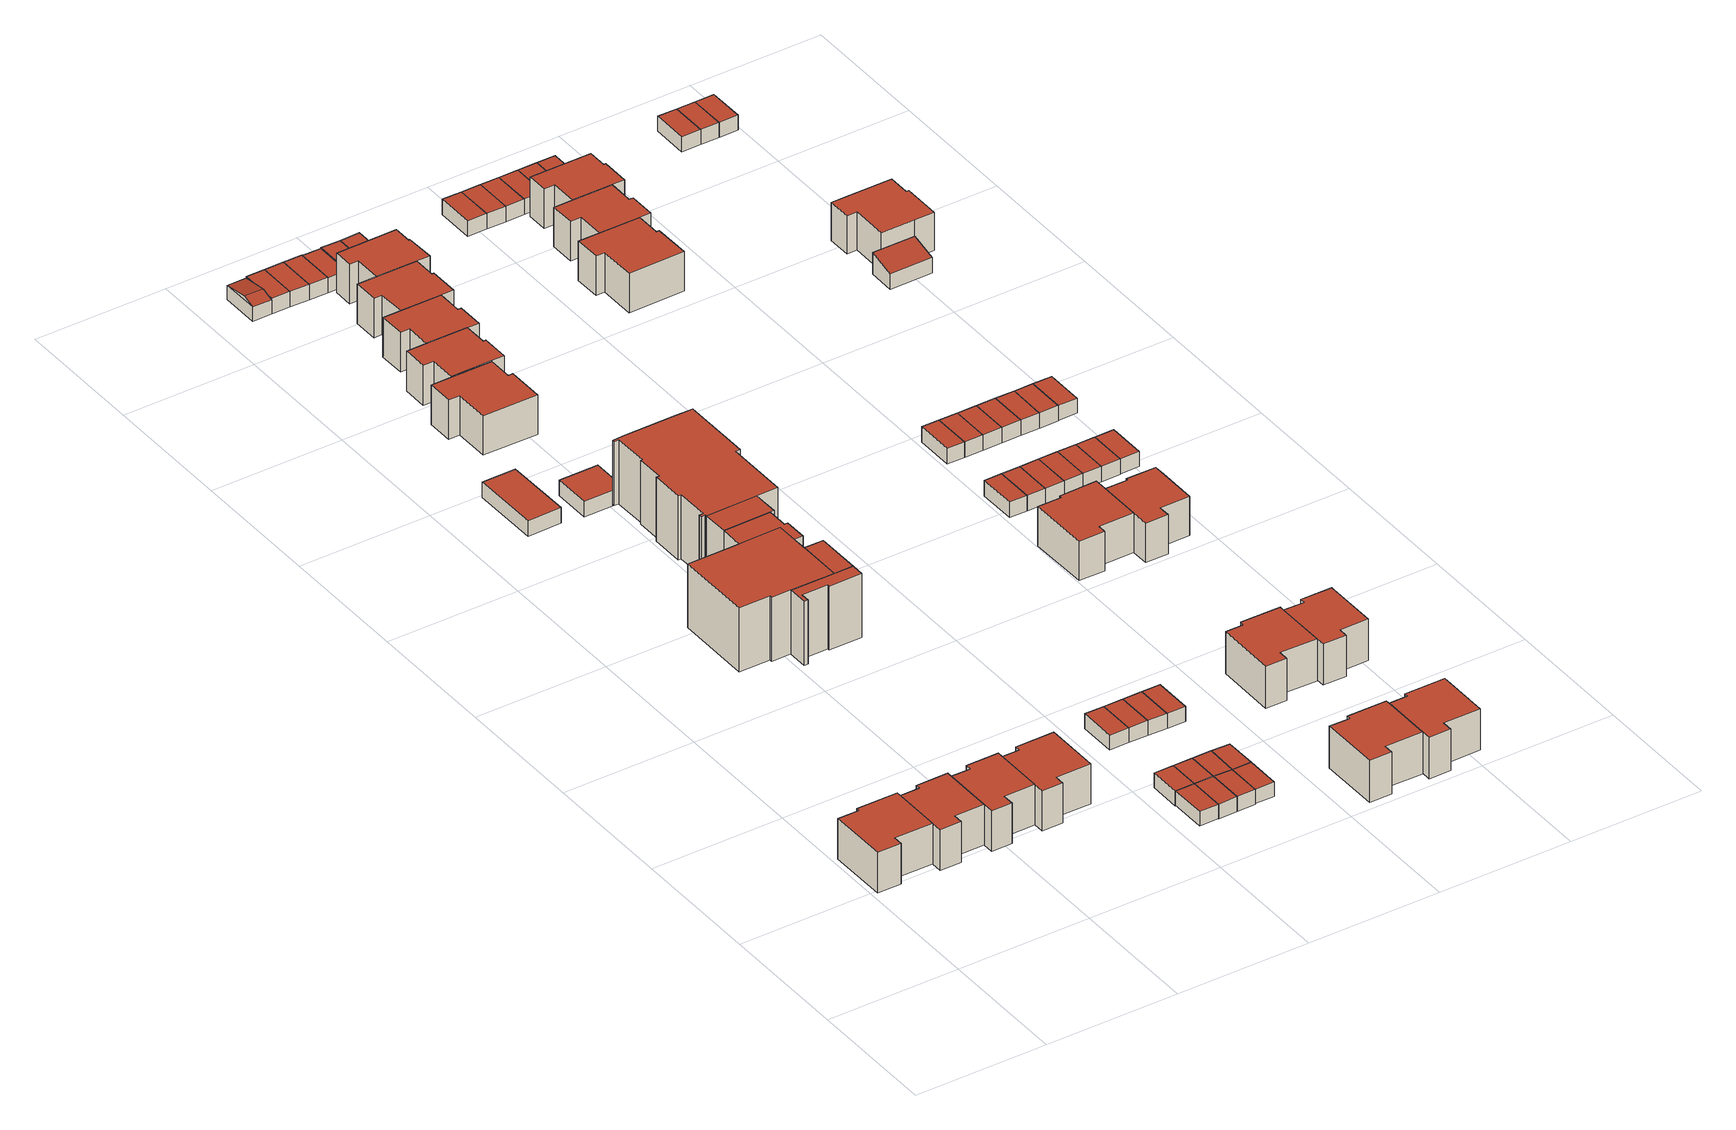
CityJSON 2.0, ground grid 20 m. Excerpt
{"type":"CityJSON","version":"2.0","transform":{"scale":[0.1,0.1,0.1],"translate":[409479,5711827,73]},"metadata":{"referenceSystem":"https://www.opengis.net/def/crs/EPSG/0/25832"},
"CityObjects":{
"building1":{"type":"Building","attributes":{"Gemeindeschluessel":"05978036","Geometrietyp2DReferenz":"3000","function":"31001_1000","roofType":"1000","measuredHeight":6.33},"geometry":[{"type":"MultiSurface","lod":"2","boundaries":[[[0,1,2,3]],[[1,4,5,2]],[[4,6,7,5]],[[6,8,9,7]],[[8,10,11,9]],[[10,12,13,11]],[[12,14,15,13]],[[14,16,17,15]],[[16,0,3,17]],[[16,14,12,10,8,6,4,1,0]],[[3,2,5,7,9,11,13,15,17]]],"semantics":{"surfaces":[{"type":"WallSurface"},{"type":"RoofSurface"},{"type":"GroundSurface"}],"values":[0,0,0,0,0,0,0,0,0,1,2]}}]},
"building2":{"type":"Building","attributes":{"Gemeindeschluessel":"05978036","Geometrietyp2DReferenz":"3000","function":"31001_1000","roofType":"1000","measuredHeight":6.34},"geometry":[{"type":"MultiSurface","lod":"2","boundaries":[[[18,0,3,19]],[[0,16,17,3]],[[16,20,21,17]],[[20,22,23,21]],[[22,24,25,23]],[[24,26,27,25]],[[26,28,29,27]],[[28,30,31,29]],[[30,32,33,31]],[[32,18,19,33]],[[32,30,28,26,24,22,20,16,0,18]],[[19,3,17,21,23,25,27,29,31,33]]],"semantics":{"surfaces":[{"type":"WallSurface"},{"type":"RoofSurface"},{"type":"GroundSurface"}],"values":[0,0,0,0,0,0,0,0,0,0,1,2]}}]},
"building3":{"type":"Building","attributes":{"Gemeindeschluessel":"05978036","Geometrietyp2DReferenz":"3000","function":"31001_1000","roofType":"1000","measuredHeight":6.3},"geometry":[{"type":"MultiSurface","lod":"2","boundaries":[[[34,28,29,35]],[[28,26,27,29]],[[26,36,37,27]],[[36,38,39,37]],[[38,40,41,39]],[[40,42,43,41]],[[42,44,45,43]],[[44,46,47,45]],[[46,48,49,47]],[[48,34,35,49]],[[48,46,44,42,40,38,36,26,28,34]],[[35,29,27,37,39,41,43,45,47,49]]],"semantics":{"surfaces":[{"type":"WallSurface"},{"type":"RoofSurface"},{"type":"GroundSurface"}],"values":[0,0,0,0,0,0,0,0,0,0,1,2]}}]},
"building4":{"type":"Building","attributes":{"Gemeindeschluessel":"05978036","Geometrietyp2DReferenz":"3000","function":"31001_1000","roofType":"1000","measuredHeight":6.21},"geometry":[{"type":"MultiSurface","lod":"2","boundaries":[[[42,50,51,52]],[[50,53,54,51]],[[53,55,56,54]],[[55,57,58,56]],[[57,59,60,58]],[[59,61,62,60]],[[61,63,64,62]],[[63,44,65,64]],[[44,42,52,65]],[[44,63,61,59,57,55,53,50,42]],[[52,51,54,56,58,60,62,64,65]]],"semantics":{"surfaces":[{"type":"WallSurface"},{"type":"RoofSurface"},{"type":"GroundSurface"}],"values":[0,0,0,0,0,0,0,0,0,1,2]}}]},
"building5":{"type":"Building","attributes":{"Gemeindeschluessel":"05978036","Geometrietyp2DReferenz":"3000","function":"31001_2460","roofType":"1000","measuredHeight":2.34},"geometry":[{"type":"MultiSurface","lod":"2","boundaries":[[[66,67,68,69]],[[67,70,71,68]],[[70,72,73,71]],[[72,66,69,73]],[[72,70,67,66]],[[69,68,71,73]]],"semantics":{"surfaces":[{"type":"WallSurface"},{"type":"RoofSurface"},{"type":"GroundSurface"}],"values":[0,0,0,0,1,2]}}]},
"building6":{"type":"Building","attributes":{"Gemeindeschluessel":"05978036","Geometrietyp2DReferenz":"3000","function":"31001_2460","roofType":"1000","measuredHeight":2.27},"geometry":[{"type":"MultiSurface","lod":"2","boundaries":[[[74,75,76,77]],[[75,78,79,76]],[[78,80,81,79]],[[80,74,77,81]],[[80,78,75,74]],[[77,76,79,81]]],"semantics":{"surfaces":[{"type":"WallSurface"},{"type":"RoofSurface"},{"type":"GroundSurface"}],"values":[0,0,0,0,1,2]}}]},
"building7":{"type":"Building","attributes":{"Gemeindeschluessel":"05978036","Geometrietyp2DReferenz":"3000","function":"31001_1000"},"children":["building7-1","building7-2","building7-3","building7-4","building7-5","building7-6"]},
"building7-1":{"type":"BuildingPart","attributes":{"roofType":"1000","measuredHeight":9.95},"parents":["building7"],"geometry":[{"type":"MultiSurface","lod":"2","boundaries":[[[82,83,84,85]],[[86,87,88,89]],[[86,90,91,87]],[[90,86,89,82,85]],[[84,83,88,87,91]],[[89,88,83,82]],[[85,84,91,90]]],"semantics":{"surfaces":[{"type":"WallSurface"},{"type":"RoofSurface"},{"type":"GroundSurface"},{"type":"ClosureSurface"}],"values":[0,0,0,1,2,3,3]}}]},
"building7-2":{"type":"BuildingPart","attributes":{"roofType":"1000","measuredHeight":9.95},"parents":["building7"],"geometry":[{"type":"MultiSurface","lod":"2","boundaries":[[[92,93,94,95]],[[96,97,98,99]],[[97,100,101,98]],[[100,102,103,101]],[[102,104,105,103]],[[104,106,107,105]],[[104,102,100,97,96,108,92,95,109,106]],[[107,110,94,93,111,99,98,101,103,105]],[[109,110,107,106]],[[95,94,110,109]],[[111,93,92,108]],[[99,111,108,96]]],"semantics":{"surfaces":[{"type":"WallSurface"},{"type":"RoofSurface"},{"type":"GroundSurface"},{"type":"ClosureSurface"}],"values":[0,0,0,0,0,0,1,2,3,3,3,3]}}]},
"building7-3":{"type":"BuildingPart","attributes":{"roofType":"1000","measuredHeight":9.96},"parents":["building7"],"geometry":[{"type":"MultiSurface","lod":"2","boundaries":[[[112,113,93,92]],[[112,114,115,113]],[[108,114,112,92]],[[93,113,115,111]],[[115,114,108,111]],[[92,93,111,108]]],"semantics":{"surfaces":[{"type":"WallSurface"},{"type":"RoofSurface"},{"type":"GroundSurface"},{"type":"ClosureSurface"}],"values":[0,0,1,2,3,3]}}]},
"building7-4":{"type":"BuildingPart","attributes":{"roofType":"1000","measuredHeight":9.98},"parents":["building7"],"geometry":[{"type":"MultiSurface","lod":"2","boundaries":[[[116,117,118,119]],[[117,120,121,118]],[[120,122,123,121]],[[122,124,125,123]],[[124,126,127,125]],[[126,96,99,127]],[[116,119,115,114]],[[114,96,126,124,122,120,117,116]],[[119,118,121,123,125,127,99,111,115]],[[108,96,114]],[[111,99,96,108]],[[114,115,111,108]]],"semantics":{"surfaces":[{"type":"WallSurface"},{"type":"RoofSurface"},{"type":"GroundSurface"},{"type":"ClosureSurface"}],"values":[0,0,0,0,0,0,0,1,2,0,3,3]}}]},
"building7-5":{"type":"BuildingPart","attributes":{"roofType":"1000","measuredHeight":9.89},"parents":["building7"],"geometry":[{"type":"MultiSurface","lod":"2","boundaries":[[[128,129,130,131]],[[129,132,133,130]],[[132,134,135,133]],[[134,136,137,135]],[[136,138,139,137]],[[138,89,88,139]],[[82,140,141,83]],[[140,142,143,141]],[[142,144,145,143]],[[144,146,147,145]],[[146,148,149,147]],[[148,150,151,149]],[[150,152,153,151]],[[152,154,155,153]],[[154,156,157,155]],[[156,158,159,157]],[[158,160,161,159]],[[160,162,163,161]],[[162,164,165,163]],[[164,128,131,165]],[[164,162,160,158,156,154,152,150,148,146,144,142,140,82,89,138,136,134,132,129,128]],[[131,130,133,135,137,139,88,83,141,143,145,147,149,151,153,155,157,159,161,163,165]],[[83,88,89,82]]],"semantics":{"surfaces":[{"type":"WallSurface"},{"type":"RoofSurface"},{"type":"GroundSurface"},{"type":"ClosureSurface"}],"values":[0,0,0,0,0,0,0,0,0,0,0,0,0,0,0,0,0,0,0,0,1,2,3]}}]},
"building7-6":{"type":"BuildingPart","attributes":{"roofType":"1000","measuredHeight":9.93},"parents":["building7"],"geometry":[{"type":"MultiSurface","lod":"2","boundaries":[[[90,166,167,91]],[[166,168,169,167]],[[168,170,171,169]],[[170,95,94,171]],[[106,85,84,107]],[[85,106,109,95,170,168,166,90]],[[91,167,169,171,94,110,107,84]],[[110,94,95,109]],[[107,110,109,106]],[[91,84,85,90]]],"semantics":{"surfaces":[{"type":"WallSurface"},{"type":"RoofSurface"},{"type":"GroundSurface"},{"type":"ClosureSurface"}],"values":[0,0,0,0,0,1,2,3,3,3]}}]},
"building8":{"type":"Building","attributes":{"Gemeindeschluessel":"05978036","Geometrietyp2DReferenz":"3000","function":"31001_2460","roofType":"1000","measuredHeight":2.32},"geometry":[{"type":"MultiSurface","lod":"2","boundaries":[[[75,172,173,174]],[[172,175,176,173]],[[175,78,177,176]],[[78,75,174,177]],[[78,175,172,75]],[[174,173,176,177]]],"semantics":{"surfaces":[{"type":"WallSurface"},{"type":"RoofSurface"},{"type":"GroundSurface"}],"values":[0,0,0,0,1,2]}}]},
"building9":{"type":"Building","attributes":{"Gemeindeschluessel":"05978036","Geometrietyp2DReferenz":"3000","function":"31001_2460","roofType":"1000","measuredHeight":2.29},"geometry":[{"type":"MultiSurface","lod":"2","boundaries":[[[80,78,177,178]],[[78,179,180,177]],[[179,181,182,180]],[[181,80,178,182]],[[181,179,78,80]],[[178,177,180,182]]],"semantics":{"surfaces":[{"type":"WallSurface"},{"type":"RoofSurface"},{"type":"GroundSurface"}],"values":[0,0,0,0,1,2]}}]},
"building10":{"type":"Building","attributes":{"Gemeindeschluessel":"05978036","Geometrietyp2DReferenz":"3000","function":"31001_2460","roofType":"1000","measuredHeight":2.31},"geometry":[{"type":"MultiSurface","lod":"2","boundaries":[[[78,175,176,177]],[[175,183,184,176]],[[183,179,180,184]],[[179,78,177,180]],[[179,183,175,78]],[[177,176,184,180]]],"semantics":{"surfaces":[{"type":"WallSurface"},{"type":"RoofSurface"},{"type":"GroundSurface"}],"values":[0,0,0,0,1,2]}}]},
"building11":{"type":"Building","attributes":{"Gemeindeschluessel":"05978036","Geometrietyp2DReferenz":"3000","function":"31001_2460","roofType":"1000","measuredHeight":2.41},"geometry":[{"type":"MultiSurface","lod":"2","boundaries":[[[185,186,187,188]],[[186,189,190,187]],[[189,191,192,190]],[[191,193,194,192]],[[193,185,188,194]],[[193,191,189,186,185]],[[188,187,190,192,194]]],"semantics":{"surfaces":[{"type":"WallSurface"},{"type":"RoofSurface"},{"type":"GroundSurface"}],"values":[0,0,0,0,0,1,2]}}]},
"building12":{"type":"Building","attributes":{"Gemeindeschluessel":"05978036","Geometrietyp2DReferenz":"3000","function":"31001_2460","roofType":"1000","measuredHeight":2.29},"geometry":[{"type":"MultiSurface","lod":"2","boundaries":[[[181,179,180,182]],[[179,195,196,180]],[[195,197,198,196]],[[197,181,182,198]],[[197,195,179,181]],[[182,180,196,198]]],"semantics":{"surfaces":[{"type":"WallSurface"},{"type":"RoofSurface"},{"type":"GroundSurface"}],"values":[0,0,0,0,1,2]}}]},
"building13":{"type":"Building","attributes":{"Gemeindeschluessel":"05978036","Geometrietyp2DReferenz":"3000","function":"31001_2460","roofType":"1000","measuredHeight":2.29},"geometry":[{"type":"MultiSurface","lod":"2","boundaries":[[[199,200,201,202]],[[200,203,204,201]],[[203,205,206,204]],[[205,199,202,206]],[[205,203,200,199]],[[202,201,204,206]]],"semantics":{"surfaces":[{"type":"WallSurface"},{"type":"RoofSurface"},{"type":"GroundSurface"}],"values":[0,0,0,0,1,2]}}]},
"building14":{"type":"Building","attributes":{"Gemeindeschluessel":"05978036","Geometrietyp2DReferenz":"3000","function":"31001_2460","roofType":"1000","measuredHeight":2.29},"geometry":[{"type":"MultiSurface","lod":"2","boundaries":[[[179,183,184,180]],[[183,207,208,184]],[[207,195,196,208]],[[195,179,180,196]],[[195,207,183,179]],[[180,184,208,196]]],"semantics":{"surfaces":[{"type":"WallSurface"},{"type":"RoofSurface"},{"type":"GroundSurface"}],"values":[0,0,0,0,1,2]}}]},
"building15":{"type":"Building","attributes":{"Gemeindeschluessel":"05978036","Geometrietyp2DReferenz":"3000","function":"31001_1000","roofType":"1000","measuredHeight":6.12},"geometry":[{"type":"MultiSurface","lod":"2","boundaries":[[[209,210,211,212]],[[210,213,214,211]],[[213,215,216,214]],[[215,217,218,216]],[[217,219,220,218]],[[219,221,222,220]],[[221,223,224,222]],[[223,225,226,224]],[[225,209,212,226]],[[225,223,221,219,217,215,213,210,209]],[[212,211,214,216,218,220,222,224,226]]],"semantics":{"surfaces":[{"type":"WallSurface"},{"type":"RoofSurface"},{"type":"GroundSurface"}],"values":[0,0,0,0,0,0,0,0,0,1,2]}}]},
"building16":{"type":"Building","attributes":{"Gemeindeschluessel":"05978036","Geometrietyp2DReferenz":"3000","function":"31001_2460","roofType":"1000","measuredHeight":2.25},"geometry":[{"type":"MultiSurface","lod":"2","boundaries":[[[197,195,227,228]],[[195,229,230,227]],[[229,231,232,230]],[[231,197,228,232]],[[231,229,195,197]],[[228,227,230,232]]],"semantics":{"surfaces":[{"type":"WallSurface"},{"type":"RoofSurface"},{"type":"GroundSurface"}],"values":[0,0,0,0,1,2]}}]},
"building17":{"type":"Building","attributes":{"Gemeindeschluessel":"05978036","Geometrietyp2DReferenz":"3000","function":"31001_2460","roofType":"1000","measuredHeight":2.29},"geometry":[{"type":"MultiSurface","lod":"2","boundaries":[[[205,203,204,206]],[[203,233,234,204]],[[233,235,236,234]],[[235,205,206,236]],[[235,233,203,205]],[[206,204,234,236]]],"semantics":{"surfaces":[{"type":"WallSurface"},{"type":"RoofSurface"},{"type":"GroundSurface"}],"values":[0,0,0,0,1,2]}}]},
"building18":{"type":"Building","attributes":{"Gemeindeschluessel":"05978036","Geometrietyp2DReferenz":"3000","function":"31001_2460","roofType":"3100","measuredHeight":2.87},"geometry":[{"type":"MultiSurface","lod":"2","boundaries":[[[237,238,239,240]],[[238,241,242,239]],[[241,243,244,242]],[[243,237,240,244]],[[241,238,245]],[[237,243,246]],[[238,237,246,245]],[[243,241,245,246]],[[240,239,242,244]]],"semantics":{"surfaces":[{"type":"WallSurface"},{"type":"RoofSurface"},{"type":"GroundSurface"}],"values":[0,0,0,0,0,0,1,1,2]}}]},
"building19":{"type":"Building","attributes":{"Gemeindeschluessel":"05978036","Geometrietyp2DReferenz":"3000","function":"31001_2460","roofType":"1000","measuredHeight":2.3},"geometry":[{"type":"MultiSurface","lod":"2","boundaries":[[[195,207,208,196]],[[207,247,248,208]],[[247,229,249,248]],[[229,195,196,249]],[[229,247,207,195]],[[196,208,248,249]]],"semantics":{"surfaces":[{"type":"WallSurface"},{"type":"RoofSurface"},{"type":"GroundSurface"}],"values":[0,0,0,0,1,2]}}]},
"building20":{"type":"Building","attributes":{"Gemeindeschluessel":"05978036","Geometrietyp2DReferenz":"3000","function":"31001_1000","roofType":"1000","measuredHeight":6.18},"geometry":[{"type":"MultiSurface","lod":"2","boundaries":[[[250,251,252,211]],[[251,253,254,252]],[[253,255,256,254]],[[255,257,258,256]],[[257,259,260,258]],[[259,261,262,260]],[[261,263,264,262]],[[263,265,266,264]],[[265,267,214,266]],[[267,250,211,214]],[[267,265,263,261,259,257,255,253,251,250]],[[211,252,254,256,258,260,262,264,266,214]]],"semantics":{"surfaces":[{"type":"WallSurface"},{"type":"RoofSurface"},{"type":"GroundSurface"}],"values":[0,0,0,0,0,0,0,0,0,0,1,2]}}]},
"building21":{"type":"Building","attributes":{"Gemeindeschluessel":"05978036","Geometrietyp2DReferenz":"3000","function":"31001_2460","roofType":"1000","measuredHeight":2.3},"geometry":[{"type":"MultiSurface","lod":"2","boundaries":[[[235,233,234,236]],[[233,268,269,234]],[[268,270,271,269]],[[270,235,236,271]],[[270,268,233,235]],[[236,234,269,271]]],"semantics":{"surfaces":[{"type":"WallSurface"},{"type":"RoofSurface"},{"type":"GroundSurface"}],"values":[0,0,0,0,1,2]}}]},
"building22":{"type":"Building","attributes":{"Gemeindeschluessel":"05978036","Geometrietyp2DReferenz":"3000","function":"31001_2460","roofType":"1000","measuredHeight":2.42},"geometry":[{"type":"MultiSurface","lod":"2","boundaries":[[[272,273,244,240]],[[273,274,275,244]],[[274,276,277,275]],[[276,278,279,277]],[[278,280,281,279]],[[280,272,240,281]],[[280,278,276,274,273,272]],[[240,244,275,277,279,281]]],"semantics":{"surfaces":[{"type":"WallSurface"},{"type":"RoofSurface"},{"type":"GroundSurface"}],"values":[0,0,0,0,0,0,1,2]}}]},
"building23":{"type":"Building","attributes":{"Gemeindeschluessel":"05978036","Geometrietyp2DReferenz":"3000","function":"31001_2460","roofType":"1000","measuredHeight":2.29},"geometry":[{"type":"MultiSurface","lod":"2","boundaries":[[[270,268,269,271]],[[268,282,283,269]],[[282,284,285,283]],[[284,270,271,285]],[[284,282,268,270]],[[271,269,283,285]]],"semantics":{"surfaces":[{"type":"WallSurface"},{"type":"RoofSurface"},{"type":"GroundSurface"}],"values":[0,0,0,0,1,2]}}]},
"building24":{"type":"Building","attributes":{"Gemeindeschluessel":"05978036","Geometrietyp2DReferenz":"3000","function":"31001_2460","roofType":"1000","measuredHeight":2.35},"geometry":[{"type":"MultiSurface","lod":"2","boundaries":[[[274,286,287,275]],[[286,288,289,287]],[[288,290,291,289]],[[290,280,281,291]],[[280,278,279,281]],[[278,276,277,279]],[[276,274,275,277]],[[276,278,280,290,288,286,274]],[[275,287,289,291,281,279,277]]],"semantics":{"surfaces":[{"type":"WallSurface"},{"type":"RoofSurface"},{"type":"GroundSurface"}],"values":[0,0,0,0,0,0,0,1,2]}}]},
"building25":{"type":"Building","attributes":{"Gemeindeschluessel":"05978036","Geometrietyp2DReferenz":"3000","function":"31001_1000","roofType":"1000","measuredHeight":6.13},"geometry":[{"type":"MultiSurface","lod":"2","boundaries":[[[292,293,294,295]],[[293,296,297,294]],[[296,298,299,297]],[[298,300,301,299]],[[300,302,303,301]],[[302,304,260,303]],[[304,305,258,260]],[[305,306,307,258]],[[306,308,309,307]],[[308,292,295,309]],[[308,306,305,304,302,300,298,296,293,292]],[[295,294,297,299,301,303,260,258,307,309]]],"semantics":{"surfaces":[{"type":"WallSurface"},{"type":"RoofSurface"},{"type":"GroundSurface"}],"values":[0,0,0,0,0,0,0,0,0,0,1,2]}}]},
"building26":{"type":"Building","attributes":{"Gemeindeschluessel":"05978036","Geometrietyp2DReferenz":"3000","function":"31001_2460","roofType":"1000","measuredHeight":2.37},"geometry":[{"type":"MultiSurface","lod":"2","boundaries":[[[290,288,289,291]],[[288,286,287,289]],[[286,310,311,287]],[[310,312,313,311]],[[312,290,291,313]],[[312,310,286,288,290]],[[291,289,287,311,313]]],"semantics":{"surfaces":[{"type":"WallSurface"},{"type":"RoofSurface"},{"type":"GroundSurface"}],"values":[0,0,0,0,0,1,2]}}]},
"building27":{"type":"Building","attributes":{"Gemeindeschluessel":"05978036","Geometrietyp2DReferenz":"3000","function":"31001_2460","roofType":"1000","measuredHeight":2.4},"geometry":[{"type":"MultiSurface","lod":"2","boundaries":[[[314,315,316,317]],[[315,318,319,316]],[[318,320,321,319]],[[320,322,323,321]],[[322,314,317,323]],[[322,320,318,315,314]],[[317,316,319,321,323]]],"semantics":{"surfaces":[{"type":"WallSurface"},{"type":"RoofSurface"},{"type":"GroundSurface"}],"values":[0,0,0,0,0,1,2]}}]},
"building28":{"type":"Building","attributes":{"Gemeindeschluessel":"05978036","Geometrietyp2DReferenz":"3000","function":"31001_1000","roofType":"1000","measuredHeight":6.14},"geometry":[{"type":"MultiSurface","lod":"2","boundaries":[[[324,325,326,327]],[[325,328,329,326]],[[328,330,331,329]],[[330,332,333,331]],[[332,334,335,333]],[[334,296,297,335]],[[296,293,294,297]],[[293,336,337,294]],[[336,338,339,337]],[[338,324,327,339]],[[338,336,293,296,334,332,330,328,325,324]],[[327,326,329,331,333,335,297,294,337,339]]],"semantics":{"surfaces":[{"type":"WallSurface"},{"type":"RoofSurface"},{"type":"GroundSurface"}],"values":[0,0,0,0,0,0,0,0,0,0,1,2]}}]},
"building29":{"type":"Building","attributes":{"Gemeindeschluessel":"05978036","Geometrietyp2DReferenz":"3000","function":"31001_2460","roofType":"1000","measuredHeight":2.36},"geometry":[{"type":"MultiSurface","lod":"2","boundaries":[[[340,341,311,313]],[[341,342,343,311]],[[342,344,345,343]],[[344,340,313,345]],[[344,342,341,340]],[[313,311,343,345]]],"semantics":{"surfaces":[{"type":"WallSurface"},{"type":"RoofSurface"},{"type":"GroundSurface"}],"values":[0,0,0,0,1,2]}}]},
"building30":{"type":"Building","attributes":{"Gemeindeschluessel":"05978036","Geometrietyp2DReferenz":"3000","function":"31001_1000","roofType":"1000","measuredHeight":6.53},"geometry":[{"type":"MultiSurface","lod":"2","boundaries":[[[346,347,348,349]],[[347,350,351,348]],[[350,352,353,351]],[[352,354,355,353]],[[354,356,357,355]],[[356,358,359,357]],[[358,360,361,359]],[[360,362,363,361]],[[362,346,349,363]],[[362,360,358,356,354,352,350,347,346]],[[349,348,351,353,355,357,359,361,363]]],"semantics":{"surfaces":[{"type":"WallSurface"},{"type":"RoofSurface"},{"type":"GroundSurface"}],"values":[0,0,0,0,0,0,0,0,0,1,2]}}]},
"building31":{"type":"Building","attributes":{"Gemeindeschluessel":"05978036","Geometrietyp2DReferenz":"3000","function":"31001_1000","roofType":"1000","measuredHeight":6.11},"geometry":[{"type":"MultiSurface","lod":"2","boundaries":[[[325,364,365,326]],[[364,366,367,365]],[[366,368,369,367]],[[368,370,371,369]],[[370,372,373,371]],[[372,374,375,373]],[[374,376,377,375]],[[376,328,329,377]],[[328,325,326,329]],[[328,376,374,372,370,368,366,364,325]],[[326,365,367,369,371,373,375,377,329]]],"semantics":{"surfaces":[{"type":"WallSurface"},{"type":"RoofSurface"},{"type":"GroundSurface"}],"values":[0,0,0,0,0,0,0,0,0,1,2]}}]},
"building32":{"type":"Building","attributes":{"Gemeindeschluessel":"05978036","Geometrietyp2DReferenz":"3000","function":"31001_2460","roofType":"1000","measuredHeight":2.33},"geometry":[{"type":"MultiSurface","lod":"2","boundaries":[[[378,379,343,345]],[[379,380,381,343]],[[380,382,383,381]],[[382,378,345,383]],[[382,380,379,378]],[[345,343,381,383]]],"semantics":{"surfaces":[{"type":"WallSurface"},{"type":"RoofSurface"},{"type":"GroundSurface"}],"values":[0,0,0,0,1,2]}}]},
"building33":{"type":"Building","attributes":{"Gemeindeschluessel":"05978036","Geometrietyp2DReferenz":"3000","function":"31001_2460","roofType":"1000","measuredHeight":2.31},"geometry":[{"type":"MultiSurface","lod":"2","boundaries":[[[382,380,381,383]],[[380,384,385,381]],[[384,386,387,385]],[[386,382,383,387]],[[386,384,380,382]],[[383,381,385,387]]],"semantics":{"surfaces":[{"type":"WallSurface"},{"type":"RoofSurface"},{"type":"GroundSurface"}],"values":[0,0,0,0,1,2]}}]},
"building34":{"type":"Building","attributes":{"Gemeindeschluessel":"05978036","Geometrietyp2DReferenz":"3000","function":"31001_1000","roofType":"1000","measuredHeight":6.47},"geometry":[{"type":"MultiSurface","lod":"2","boundaries":[[[388,389,390,391]],[[389,392,393,390]],[[392,394,395,393]],[[394,396,397,395]],[[396,398,399,397]],[[398,400,401,399]],[[400,402,403,401]],[[402,404,405,403]],[[404,388,391,405]],[[404,402,400,398,396,394,392,389,388]],[[391,390,393,395,397,399,401,403,405]]],"semantics":{"surfaces":[{"type":"WallSurface"},{"type":"RoofSurface"},{"type":"GroundSurface"}],"values":[0,0,0,0,0,0,0,0,0,1,2]}}]},
"building35":{"type":"Building","attributes":{"Gemeindeschluessel":"05978036","Geometrietyp2DReferenz":"3000","function":"31001_1000","roofType":"1000","measuredHeight":6.43},"geometry":[{"type":"MultiSurface","lod":"2","boundaries":[[[406,346,407,408]],[[346,362,409,407]],[[362,410,411,409]],[[410,412,413,411]],[[412,414,415,413]],[[414,416,417,415]],[[416,418,419,417]],[[418,420,421,419]],[[420,422,423,421]],[[422,406,408,423]],[[422,420,418,416,414,412,410,362,346,406]],[[408,407,409,411,413,415,417,419,421,423]]],"semantics":{"surfaces":[{"type":"WallSurface"},{"type":"RoofSurface"},{"type":"GroundSurface"}],"values":[0,0,0,0,0,0,0,0,0,0,1,2]}}]},
"building36":{"type":"Building","attributes":{"Gemeindeschluessel":"05978036","Geometrietyp2DReferenz":"3000","function":"31001_1000","roofType":"1000","measuredHeight":6.14},"geometry":[{"type":"MultiSurface","lod":"2","boundaries":[[[424,425,426,427]],[[425,428,429,426]],[[428,430,431,429]],[[430,432,433,431]],[[432,434,435,433]],[[434,436,437,435]],[[436,438,439,437]],[[438,440,441,439]],[[440,424,427,441]],[[440,438,436,434,432,430,428,425,424]],[[427,426,429,431,433,435,437,439,441]]],"semantics":{"surfaces":[{"type":"WallSurface"},{"type":"RoofSurface"},{"type":"GroundSurface"}],"values":[0,0,0,0,0,0,0,0,0,1,2]}}]},
"building37":{"type":"Building","attributes":{"Gemeindeschluessel":"05978036","Geometrietyp2DReferenz":"3000","function":"31001_1000","roofType":"1000","measuredHeight":6.43},"geometry":[{"type":"MultiSurface","lod":"2","boundaries":[[[442,388,443,444]],[[388,404,445,443]],[[404,446,447,445]],[[446,448,449,447]],[[448,450,451,449]],[[450,452,453,451]],[[452,454,455,453]],[[454,456,457,455]],[[456,458,459,457]],[[458,442,444,459]],[[458,456,454,452,450,448,446,404,388,442]],[[444,443,445,447,449,451,453,455,457,459]]],"semantics":{"surfaces":[{"type":"WallSurface"},{"type":"RoofSurface"},{"type":"GroundSurface"}],"values":[0,0,0,0,0,0,0,0,0,0,1,2]}}]},
"building38":{"type":"Building","attributes":{"Gemeindeschluessel":"05978036","Geometrietyp2DReferenz":"3000","function":"31001_2460","roofType":"1000","measuredHeight":2.42},"geometry":[{"type":"MultiSurface","lod":"2","boundaries":[[[460,461,462,463]],[[461,464,465,462]],[[464,466,467,465]],[[466,460,463,467]],[[466,464,461,460]],[[463,462,465,467]]],"semantics":{"surfaces":[{"type":"WallSurface"},{"type":"RoofSurface"},{"type":"GroundSurface"}],"values":[0,0,0,0,1,2]}}]},
"building39":{"type":"Building","attributes":{"Gemeindeschluessel":"05978036","Geometrietyp2DReferenz":"3000","function":"31001_2460","roofType":"1000","measuredHeight":2.43},"geometry":[{"type":"MultiSurface","lod":"2","boundaries":[[[466,464,465,467]],[[464,468,469,465]],[[468,470,471,469]],[[470,466,467,471]],[[470,468,464,466]],[[467,465,469,471]]],"semantics":{"surfaces":[{"type":"WallSurface"},{"type":"RoofSurface"},{"type":"GroundSurface"}],"values":[0,0,0,0,1,2]}}]},
"building40":{"type":"Building","attributes":{"Gemeindeschluessel":"05978036","Geometrietyp2DReferenz":"3000","function":"31001_2460","roofType":"1000","measuredHeight":2.39},"geometry":[{"type":"MultiSurface","lod":"2","boundaries":[[[472,473,474,475]],[[473,476,477,474]],[[476,478,479,477]],[[478,472,475,479]],[[478,476,473,472]],[[475,474,477,479]]],"semantics":{"surfaces":[{"type":"WallSurface"},{"type":"RoofSurface"},{"type":"GroundSurface"}],"values":[0,0,0,0,1,2]}}]},
"building41":{"type":"Building","attributes":{"Gemeindeschluessel":"05978036","Geometrietyp2DReferenz":"3000","function":"31001_2460","roofType":"1000","measuredHeight":2.44},"geometry":[{"type":"MultiSurface","lod":"2","boundaries":[[[480,481,482,483]],[[481,484,485,482]],[[484,486,487,485]],[[486,480,483,487]],[[486,484,481,480]],[[483,482,485,487]]],"semantics":{"surfaces":[{"type":"WallSurface"},{"type":"RoofSurface"},{"type":"GroundSurface"}],"values":[0,0,0,0,1,2]}}]},
"building42":{"type":"Building","attributes":{"Gemeindeschluessel":"05978036","Geometrietyp2DReferenz":"3000","function":"31001_2460","roofType":"1000","measuredHeight":2.42},"geometry":[{"type":"MultiSurface","lod":"2","boundaries":[[[470,468,469,471]],[[468,488,489,469]],[[488,490,491,489]],[[490,470,471,491]],[[490,488,468,470]],[[471,469,489,491]]],"semantics":{"surfaces":[{"type":"WallSurface"},{"type":"RoofSurface"},{"type":"GroundSurface"}],"values":[0,0,0,0,1,2]}}]},
"building43":{"type":"Building","attributes":{"Gemeindeschluessel":"05978036","Geometrietyp2DReferenz":"3000","function":"31001_1000","roofType":"1000","measuredHeight":6.17},"geometry":[{"type":"MultiSurface","lod":"2","boundaries":[[[492,493,494,495]],[[493,424,427,494]],[[424,440,441,427]],[[440,496,497,441]],[[496,498,499,497]],[[498,500,501,499]],[[500,502,503,501]],[[502,504,505,503]],[[504,506,507,505]],[[506,492,495,507]],[[506,504,502,500,498,496,440,424,493,492]],[[495,494,427,441,497,499,501,503,505,507]]],"semantics":{"surfaces":[{"type":"WallSurface"},{"type":"RoofSurface"},{"type":"GroundSurface"}],"values":[0,0,0,0,0,0,0,0,0,0,1,2]}}]},
"building44":{"type":"Building","attributes":{"Gemeindeschluessel":"05978036","Geometrietyp2DReferenz":"3000","function":"31001_1000","roofType":"1000","measuredHeight":6.15},"geometry":[{"type":"MultiSurface","lod":"2","boundaries":[[[508,509,510,511]],[[509,512,513,510]],[[512,514,515,513]],[[514,516,517,515]],[[516,518,519,517]],[[518,520,521,519]],[[520,522,523,521]],[[522,524,525,523]],[[524,508,511,525]],[[524,522,520,518,516,514,512,509,508]],[[511,510,513,515,517,519,521,523,525]]],"semantics":{"surfaces":[{"type":"WallSurface"},{"type":"RoofSurface"},{"type":"GroundSurface"}],"values":[0,0,0,0,0,0,0,0,0,1,2]}}]},
"building45":{"type":"Building","attributes":{"Gemeindeschluessel":"05978036","Geometrietyp2DReferenz":"3000","function":"31001_2460","roofType":"1000","measuredHeight":2.42},"geometry":[{"type":"MultiSurface","lod":"2","boundaries":[[[486,484,485,487]],[[484,526,527,485]],[[526,528,529,527]],[[528,486,487,529]],[[528,526,484,486]],[[487,485,527,529]]],"semantics":{"surfaces":[{"type":"WallSurface"},{"type":"RoofSurface"},{"type":"GroundSurface"}],"values":[0,0,0,0,1,2]}}]},
"building46":{"type":"Building","attributes":{"Gemeindeschluessel":"05978036","Geometrietyp2DReferenz":"3000","function":"31001_2460","roofType":"1000","measuredHeight":2.39},"geometry":[{"type":"MultiSurface","lod":"2","boundaries":[[[478,476,477,479]],[[476,530,531,477]],[[530,532,533,531]],[[532,478,479,533]],[[532,530,476,478]],[[479,477,531,533]]],"semantics":{"surfaces":[{"type":"WallSurface"},{"type":"RoofSurface"},{"type":"GroundSurface"}],"values":[0,0,0,0,1,2]}}]},
"building47":{"type":"Building","attributes":{"Gemeindeschluessel":"05978036","Geometrietyp2DReferenz":"3000","function":"31001_2460","roofType":"1000","measuredHeight":2.41},"geometry":[{"type":"MultiSurface","lod":"2","boundaries":[[[490,488,489,491]],[[488,534,535,489]],[[534,536,537,535]],[[536,490,491,537]],[[536,534,488,490]],[[491,489,535,537]]],"semantics":{"surfaces":[{"type":"WallSurface"},{"type":"RoofSurface"},{"type":"GroundSurface"}],"values":[0,0,0,0,1,2]}}]},
"building48":{"type":"Building","attributes":{"Gemeindeschluessel":"05978036","Geometrietyp2DReferenz":"3000","function":"31001_2460","roofType":"1000","measuredHeight":2.38},"geometry":[{"type":"MultiSurface","lod":"2","boundaries":[[[528,526,527,529]],[[526,538,539,527]],[[538,540,541,539]],[[540,528,529,541]],[[540,538,526,528]],[[529,527,539,541]]],"semantics":{"surfaces":[{"type":"WallSurface"},{"type":"RoofSurface"},{"type":"GroundSurface"}],"values":[0,0,0,0,1,2]}}]},
"building49":{"type":"Building","attributes":{"Gemeindeschluessel":"05978036","Geometrietyp2DReferenz":"3000","function":"31001_2460","roofType":"1000","measuredHeight":2.38},"geometry":[{"type":"MultiSurface","lod":"2","boundaries":[[[532,530,531,533]],[[530,542,543,531]],[[542,544,545,543]],[[544,532,533,545]],[[544,542,530,532]],[[533,531,543,545]]],"semantics":{"surfaces":[{"type":"WallSurface"},{"type":"RoofSurface"},{"type":"GroundSurface"}],"values":[0,0,0,0,1,2]}}]},
"building50":{"type":"Building","attributes":{"Gemeindeschluessel":"05978036","Geometrietyp2DReferenz":"3000","function":"31001_1000","roofType":"1000","measuredHeight":6.18},"geometry":[{"type":"MultiSurface","lod":"2","boundaries":[[[546,547,548,549]],[[547,550,551,548]],[[550,552,553,551]],[[552,518,519,553]],[[518,516,517,519]],[[516,554,555,517]],[[554,556,557,555]],[[556,558,559,557]],[[558,560,561,559]],[[560,546,549,561]],[[560,558,556,554,516,518,552,550,547,546]],[[549,548,551,553,519,517,555,557,559,561]]],"semantics":{"surfaces":[{"type":"WallSurface"},{"type":"RoofSurface"},{"type":"GroundSurface"}],"values":[0,0,0,0,0,0,0,0,0,0,1,2]}}]},
"building51":{"type":"Building","attributes":{"Gemeindeschluessel":"05978036","Geometrietyp2DReferenz":"3000","function":"31001_2460","roofType":"1000","measuredHeight":2.4},"geometry":[{"type":"MultiSurface","lod":"2","boundaries":[[[536,534,535,537]],[[534,562,563,535]],[[562,564,565,563]],[[564,536,537,565]],[[564,562,534,536]],[[537,535,563,565]]],"semantics":{"surfaces":[{"type":"WallSurface"},{"type":"RoofSurface"},{"type":"GroundSurface"}],"values":[0,0,0,0,1,2]}}]},
"building52":{"type":"Building","attributes":{"Gemeindeschluessel":"05978036","Geometrietyp2DReferenz":"3000","function":"31001_2460","roofType":"1000","measuredHeight":2.38},"geometry":[{"type":"MultiSurface","lod":"2","boundaries":[[[538,566,567,539]],[[566,568,569,567]],[[568,540,541,569]],[[540,538,539,541]],[[540,568,566,538]],[[539,567,569,541]]],"semantics":{"surfaces":[{"type":"WallSurface"},{"type":"RoofSurface"},{"type":"GroundSurface"}],"values":[0,0,0,0,1,2]}}]},
"building53":{"type":"Building","attributes":{"Gemeindeschluessel":"05978036","Geometrietyp2DReferenz":"3000","function":"31001_2460","roofType":"1000","measuredHeight":2.4},"geometry":[{"type":"MultiSurface","lod":"2","boundaries":[[[544,542,543,545]],[[542,570,571,543]],[[570,572,573,571]],[[572,544,545,573]],[[572,570,542,544]],[[545,543,571,573]]],"semantics":{"surfaces":[{"type":"WallSurface"},{"type":"RoofSurface"},{"type":"GroundSurface"}],"values":[0,0,0,0,1,2]}}]},
"building54":{"type":"Building","attributes":{"Gemeindeschluessel":"05978036","Geometrietyp2DReferenz":"3000","function":"31001_2460","roofType":"1000","measuredHeight":2.4},"geometry":[{"type":"MultiSurface","lod":"2","boundaries":[[[564,562,563,565]],[[562,574,575,563]],[[574,576,577,575]],[[576,564,565,577]],[[576,574,562,564]],[[565,563,575,577]]],"semantics":{"surfaces":[{"type":"WallSurface"},{"type":"RoofSurface"},{"type":"GroundSurface"}],"values":[0,0,0,0,1,2]}}]},
"building55":{"type":"Building","attributes":{"Gemeindeschluessel":"05978036","Geometrietyp2DReferenz":"3000","function":"31001_1000","roofType":"1000","measuredHeight":6.14},"geometry":[{"type":"MultiSurface","lod":"2","boundaries":[[[560,578,579,561]],[[578,580,581,579]],[[580,582,583,581]],[[582,584,585,583]],[[584,586,587,585]],[[586,588,589,587]],[[588,590,591,589]],[[590,546,549,591]],[[546,560,561,549]],[[546,590,588,586,584,582,580,578,560]],[[561,579,581,583,585,587,589,591,549]]],"semantics":{"surfaces":[{"type":"WallSurface"},{"type":"RoofSurface"},{"type":"GroundSurface"}],"values":[0,0,0,0,0,0,0,0,0,1,2]}}]},
"building56":{"type":"Building","attributes":{"Gemeindeschluessel":"05978036","Geometrietyp2DReferenz":"3000","function":"31001_2460","roofType":"1000","measuredHeight":2.36},"geometry":[{"type":"MultiSurface","lod":"2","boundaries":[[[568,566,567,569]],[[566,592,593,567]],[[592,594,595,593]],[[594,568,569,595]],[[594,592,566,568]],[[569,567,593,595]]],"semantics":{"surfaces":[{"type":"WallSurface"},{"type":"RoofSurface"},{"type":"GroundSurface"}],"values":[0,0,0,0,1,2]}}]},
"building57":{"type":"Building","attributes":{"Gemeindeschluessel":"05978036","Geometrietyp2DReferenz":"3000","function":"31001_2460","roofType":"1000","measuredHeight":2.46},"geometry":[{"type":"MultiSurface","lod":"2","boundaries":[[[572,570,596,597]],[[570,598,599,596]],[[598,600,601,599]],[[600,572,597,601]],[[600,598,570,572]],[[597,596,599,601]]],"semantics":{"surfaces":[{"type":"WallSurface"},{"type":"RoofSurface"},{"type":"GroundSurface"}],"values":[0,0,0,0,1,2]}}]},
"building58":{"type":"Building","attributes":{"Gemeindeschluessel":"05978036","Geometrietyp2DReferenz":"3000","function":"31001_2460","roofType":"1000","measuredHeight":2.34},"geometry":[{"type":"MultiSurface","lod":"2","boundaries":[[[576,574,602,603]],[[574,604,605,602]],[[604,606,607,605]],[[606,576,603,607]],[[606,604,574,576]],[[603,602,605,607]]],"semantics":{"surfaces":[{"type":"WallSurface"},{"type":"RoofSurface"},{"type":"GroundSurface"}],"values":[0,0,0,0,1,2]}}]},
"building59":{"type":"Building","attributes":{"Gemeindeschluessel":"05978036","Geometrietyp2DReferenz":"3000","function":"31001_2460","roofType":"1000","measuredHeight":2.37},"geometry":[{"type":"MultiSurface","lod":"2","boundaries":[[[594,592,593,595]],[[592,608,609,593]],[[608,610,611,609]],[[610,612,613,611]],[[612,594,595,613]],[[612,610,608,592,594]],[[595,593,609,611,613]]],"semantics":{"surfaces":[{"type":"WallSurface"},{"type":"RoofSurface"},{"type":"GroundSurface"}],"values":[0,0,0,0,0,1,2]}}]},
"building60":{"type":"Building","attributes":{"Gemeindeschluessel":"05978036","Geometrietyp2DReferenz":"3000","function":"31001_2460","roofType":"1000","measuredHeight":2.47},"geometry":[{"type":"MultiSurface","lod":"2","boundaries":[[[600,598,599,601]],[[598,614,615,599]],[[614,616,617,615]],[[616,618,619,617]],[[618,600,601,619]],[[618,616,614,598,600]],[[601,599,615,617,619]]],"semantics":{"surfaces":[{"type":"WallSurface"},{"type":"RoofSurface"},{"type":"GroundSurface"}],"values":[0,0,0,0,0,1,2]}}]},
"building61":{"type":"Building","attributes":{"Gemeindeschluessel":"05978036","Geometrietyp2DReferenz":"3000","function":"31001_2460","roofType":"1000","measuredHeight":2.33},"geometry":[{"type":"MultiSurface","lod":"2","boundaries":[[[612,610,620,621]],[[610,622,623,620]],[[622,624,625,623]],[[624,612,621,625]],[[624,622,610,612]],[[621,620,623,625]]],"semantics":{"surfaces":[{"type":"WallSurface"},{"type":"RoofSurface"},{"type":"GroundSurface"}],"values":[0,0,0,0,1,2]}}]},
"building62":{"type":"Building","attributes":{"Gemeindeschluessel":"05978036","Geometrietyp2DReferenz":"3000","function":"31001_1000"},"children":["building62-1","building62-2"]},
"building62-1":{"type":"BuildingPart","attributes":{"roofType":"1000","measuredHeight":5.94},"parents":["building62"],"geometry":[{"type":"MultiSurface","lod":"2","boundaries":[[[626,627,628,629,630]],[[627,631,632,628]],[[631,633,634,632]],[[633,635,636,634]],[[635,637,638,636]],[[637,639,640,638]],[[639,641,642,640]],[[641,643,644,642]],[[643,645,646,647,644]],[[643,641,639,637,635,633,631,627,626,645]],[[647,629,628,632,634,636,638,640,642,644]],[[630,646,645,626]],[[630,629,647,646]]],"semantics":{"surfaces":[{"type":"WallSurface"},{"type":"RoofSurface"},{"type":"GroundSurface"},{"type":"ClosureSurface"}],"values":[0,0,0,0,0,0,0,0,0,1,2,0,3]}}]},
"building62-2":{"type":"BuildingPart","attributes":{"roofType":"2100","measuredHeight":3.35},"parents":["building62"],"geometry":[{"type":"MultiSurface","lod":"2","boundaries":[[[648,630,629,649]],[[646,650,651,647]],[[650,652,653,651]],[[652,648,649,653]],[[652,650,646,630,648]],[[649,629,647,651,653]],[[647,629,630,646]]],"semantics":{"surfaces":[{"type":"WallSurface"},{"type":"RoofSurface"},{"type":"GroundSurface"},{"type":"ClosureSurface"}],"values":[0,0,0,0,1,2,3]}}]},
"building63":{"type":"Building","attributes":{"Gemeindeschluessel":"05978036","Geometrietyp2DReferenz":"3000","function":"31001_2460","roofType":"1000","measuredHeight":2.38},"geometry":[{"type":"MultiSurface","lod":"2","boundaries":[[[654,655,656,657]],[[655,658,659,656]],[[658,660,661,659]],[[660,654,657,661]],[[660,658,655,654]],[[657,656,659,661]]],"semantics":{"surfaces":[{"type":"WallSurface"},{"type":"RoofSurface"},{"type":"GroundSurface"}],"values":[0,0,0,0,1,2]}}]},
"building64":{"type":"Building","attributes":{"Gemeindeschluessel":"05978036","Geometrietyp2DReferenz":"3000","function":"31001_2460","roofType":"1000","measuredHeight":2.38},"geometry":[{"type":"MultiSurface","lod":"2","boundaries":[[[660,658,659,661]],[[658,662,663,659]],[[662,664,665,663]],[[664,660,661,665]],[[664,662,658,660]],[[661,659,663,665]]],"semantics":{"surfaces":[{"type":"WallSurface"},{"type":"RoofSurface"},{"type":"GroundSurface"}],"values":[0,0,0,0,1,2]}}]},
"building65":{"type":"Building","attributes":{"Gemeindeschluessel":"05978036","Geometrietyp2DReferenz":"3000","function":"31001_2460","roofType":"1000","measuredHeight":2.38},"geometry":[{"type":"MultiSurface","lod":"2","boundaries":[[[664,662,663,665]],[[662,666,667,663]],[[666,668,669,667]],[[668,664,665,669]],[[668,666,662,664]],[[665,663,667,669]]],"semantics":{"surfaces":[{"type":"WallSurface"},{"type":"RoofSurface"},{"type":"GroundSurface"}],"values":[0,0,0,0,1,2]}}]}
},
"vertices":[
[100,206,72],[42,206,72],[42,206,9],[100,206,9],[42,192,72],[42,192,9],[6,192,72],[6,192,9],[6,282,72],[6,282,9],[38,282,72],[38,282,9],[38,287,72],[38,287,9],[100,287,72],[100,287,9],[100,280,72],[100,280,9],
[100,189,72],[100,189,9],[129,280,72],[129,280,9],[129,287,72],[129,287,9],[177,287,72],[177,287,9],[177,279,72],[177,279,9],[177,204,72],[177,204,9],[132,204,72],[132,204,9],[132,189,72],[132,189,9],
[177,187,72],[177,187,9],[206,279,72],[206,279,9],[206,288,72],[206,288,9],[255,288,72],[255,288,9],[255,279,72],[255,279,9],[255,205,72],[255,205,9],[208,205,72],[208,205,9],[208,187,72],[208,187,9],
[281,279,72],[281,279,10],[255,279,10],[281,287,72],[281,287,10],[339,287,72],[339,287,10],[339,203,72],[339,203,10],[286,203,72],[286,203,10],[286,188,72],[286,188,10],[255,188,72],[255,188,10],[255,205,10],
[128,1196,30],[129,1094,30],[129,1094,6],[128,1196,6],[78,1093,30],[78,1093,6],[77,1196,30],[77,1196,6],
[427,87,31],[427,142,31],[427,142,9],[427,87,9],[456,142,31],[456,142,9],[456,87,31],[456,87,9],
[209,883,109],[209,883,10],[209,844,10],[209,844,109],[287,845,109],[287,845,10],[287,884,10],[287,884,109],[281,845,109],[281,845,10],
[273,756,109],[273,756,10],[273,778,10],[273,778,109],[207,688,109],[178,688,109],[178,688,10],[207,688,10],[178,692,109],[178,692,10],[131,692,109],[131,692,10],[131,809,109],[131,809,10],[209,809,109],[209,809,10],[273,688,109],[273,810,109],[273,810,10],[273,688,10],
[302,756,109],[302,756,10],[302,688,109],[302,688,10],
[302,668,109],[252,668,109],[252,668,10],[302,668,10],[252,671,109],[252,671,10],[213,671,109],[213,671,10],[213,658,109],[213,658,10],[207,658,109],[207,658,10],
[219,1088,109],[301,1088,109],[301,1088,10],[219,1088,10],[326,1088,109],[326,1088,10],[326,980,109],[326,980,10],[319,980,109],[319,980,10],[319,884,109],[319,884,10],[209,886,109],[209,886,10],[203,885,109],[203,885,10],[203,890,109],[203,890,10],[209,890,109],[209,890,10],[208,939,109],[208,939,10],[204,939,109],[204,939,10],[204,989,109],[204,989,10],[208,989,109],[208,989,10],[208,1031,109],[208,1031,10],[211,1031,109],[211,1031,10],[210,1083,109],[210,1083,10],[203,1083,109],[203,1083,10],[203,1087,109],[203,1087,10],
[281,813,109],[281,813,10],[286,813,109],[286,813,10],[286,778,109],[286,778,10],
[427,190,31],[427,190,8],[427,142,8],[456,190,31],[456,190,8],[456,142,8],
[456,87,8],[485,142,31],[485,142,8],[485,88,31],[485,88,8],
[485,190,31],[485,190,8],
[160,1087,31],[160,1144,31],[160,1144,7],[160,1087,7],[219,1144,31],[219,1144,7],[219,1088,31],[219,1088,7],[203,1087,31],[203,1087,7],
[513,141,31],[513,141,8],[513,88,31],[513,88,8],
[427,291,30],[427,348,30],[427,348,7],[427,291,7],[456,348,30],[456,348,7],[456,291,30],[456,291,7],
[514,190,31],[514,190,8],
[110,1361,71],[141,1361,71],[141,1361,10],[110,1361,10],[203,1361,71],[203,1361,10],[203,1324,71],[203,1324,10],[210,1324,71],[210,1324,10],[210,1267,71],[210,1267,10],[127,1268,71],[127,1268,10],[127,1321,71],[127,1321,10],[110,1321,71],[110,1321,10],
[513,141,9],[513,88,9],[542,141,31],[542,141,9],[542,88,31],[542,88,9],
[485,348,30],[485,348,7],[485,291,30],[485,291,7],
[79,1677,30],[50,1677,30],[50,1677,8],[79,1677,8],[50,1735,30],[50,1735,8],[79,1735,30],[79,1735,8],[50,1696,36],[79,1696,36],
[542,189,31],[542,189,8],[542,141,8],
[141,1361,72],[141,1401,72],[141,1401,10],[125,1401,72],[125,1401,10],[125,1439,72],[125,1439,10],[156,1439,72],[156,1439,10],[218,1439,72],[218,1439,10],[218,1403,72],[218,1403,10],[222,1403,72],[222,1403,10],[222,1361,72],[222,1361,10],[203,1361,72],
[514,348,30],[514,348,7],[514,290,30],[514,290,7],
[79,1677,32],[79,1735,32],[107,1735,32],[107,1735,8],[107,1729,32],[107,1729,8],[107,1684,32],[107,1684,8],[107,1677,32],[107,1677,8],
[542,348,30],[542,348,7],[542,290,30],[542,290,7],
[136,1735,32],[136,1735,8],[136,1718,32],[136,1718,8],[136,1676,32],[136,1676,8],
[142,1518,71],[169,1518,71],[169,1518,10],[142,1518,10],[231,1518,71],[231,1518,10],[231,1480,71],[231,1480,10],[236,1480,71],[236,1480,10],[236,1439,71],[236,1439,10],[218,1439,71],[156,1439,71],[156,1478,71],[156,1478,10],[142,1478,71],[142,1478,10],
[164,1735,32],[164,1735,8],[164,1676,32],[164,1676,8],
[301,1088,32],[300,1143,32],[300,1143,8],[301,1088,8],[358,1143,32],[358,1143,8],[358,1088,32],[358,1088,8],[326,1088,32],[326,1088,8],
[156,1597,71],[185,1597,71],[185,1597,10],[156,1597,10],[247,1597,71],[247,1597,10],[247,1563,71],[247,1563,10],[250,1563,71],[250,1563,10],[250,1518,71],[250,1518,10],[168,1559,71],[168,1559,10],[156,1559,71],[156,1559,10],
[164,1676,31],[164,1735,31],[193,1735,31],[193,1735,8],[193,1676,31],[193,1676,8],
[723,21,77],[666,21,77],[666,21,12],[723,21,12],[666,6,77],[666,6,12],[632,6,77],[632,6,12],[632,97,77],[632,97,12],[663,97,77],[663,97,12],[663,103,77],[663,103,12],[723,103,77],[723,103,12],[723,97,77],[723,97,12],
[185,1638,71],[185,1638,10],[172,1638,71],[172,1638,10],[172,1668,71],[172,1668,10],[264,1669,71],[264,1669,10],[264,1641,71],[264,1641,10],[266,1641,71],[266,1641,10],[267,1597,71],[267,1597,10],
[193,1676,32],[193,1735,32],[222,1734,32],[222,1734,8],[222,1676,32],[222,1676,8],
[252,1735,32],[252,1735,8],[252,1676,32],[252,1676,8],
[727,266,76],[671,267,76],[671,267,11],[727,266,11],[671,252,76],[671,252,11],[639,252,76],[639,252,11],[640,344,76],[640,344,11],[666,344,76],[666,344,11],[667,351,76],[667,351,11],[727,350,76],[727,350,11],[727,343,76],[727,343,11],
[723,6,77],[723,21,13],[723,6,13],[723,97,13],[751,97,77],[751,97,13],[751,103,77],[751,103,13],[812,103,77],[812,103,13],[812,97,77],[812,97,13],[812,22,77],[812,22,13],[756,22,77],[756,22,13],[756,6,77],[756,6,13],
[693,632,70],[640,632,70],[640,632,9],[693,632,9],[640,619,70],[640,619,9],[601,619,70],[601,619,9],[600,712,70],[600,712,9],[636,712,70],[636,712,9],[636,716,70],[636,716,9],[693,717,70],[693,717,9],[693,697,70],[693,697,9],
[727,253,76],[727,266,12],[727,253,12],[727,343,12],[758,342,76],[758,342,12],[758,350,76],[758,350,12],[805,349,76],[805,349,12],[805,343,76],[805,343,12],[805,266,76],[805,266,12],[762,266,76],[762,266,12],[762,252,76],[762,252,12],
[606,784,32],[606,842,32],[606,842,8],[606,784,8],[632,842,32],[632,842,8],[632,784,32],[632,784,8],
[660,842,32],[660,842,8],[660,784,32],[660,784,8],
[378,1676,35],[378,1734,35],[378,1734,11],[378,1676,11],[407,1734,35],[407,1734,11],[407,1676,35],[407,1676,11],
[606,926,32],[606,984,32],[606,984,8],[606,926,8],[632,984,32],[632,984,8],[632,926,32],[632,926,8],
[689,843,32],[689,843,8],[689,784,32],[689,784,8],
[727,605,70],[693,605,70],[693,605,9],[727,605,9],[727,697,70],[727,697,9],[727,700,70],[727,700,9],[772,700,70],[772,700,9],[772,683,70],[772,683,9],[772,623,70],[772,623,9],[727,623,70],[727,623,9],
[454,1423,72],[454,1478,72],[454,1478,11],[454,1423,11],[441,1478,72],[441,1478,11],[440,1518,72],[440,1518,11],[472,1518,72],[472,1518,11],[534,1518,72],[534,1518,11],[534,1480,72],[534,1480,11],[538,1480,72],[538,1480,11],[539,1424,72],[539,1424,11],
[660,984,32],[660,984,8],[660,926,32],[660,926,8],
[436,1734,35],[436,1734,11],[436,1676,35],[436,1676,11],
[718,843,32],[718,843,8],[718,785,32],[718,785,8],
[689,984,32],[689,984,8],[689,926,32],[689,926,8],
[464,1734,35],[464,1734,11],[464,1676,35],[464,1676,11],
[545,1597,72],[545,1559,72],[545,1559,11],[545,1597,11],[551,1558,72],[551,1558,11],[551,1518,72],[551,1518,11],[472,1559,72],[472,1559,11],[456,1559,72],[456,1559,11],[456,1597,72],[456,1597,11],[484,1597,72],[484,1597,11],
[746,843,32],[746,843,8],[746,785,32],[746,785,8],
[718,984,32],[718,984,8],[718,926,32],[718,926,8],
[493,1734,35],[493,1734,11],[493,1676,35],[493,1676,11],
[775,843,32],[775,843,8],[775,785,32],[775,785,8],
[484,1637,72],[484,1637,11],[468,1637,72],[468,1637,11],[468,1669,72],[468,1669,11],[561,1669,72],[561,1669,11],[561,1640,72],[561,1640,11],[564,1640,72],[564,1640,11],[564,1597,72],[564,1597,11],
[747,984,32],[747,984,8],[746,926,32],[746,926,8],
[493,1734,10],[493,1676,10],[522,1734,35],[522,1734,10],[522,1676,35],[522,1676,10],
[775,843,9],[775,785,9],[804,843,32],[804,843,9],[804,785,32],[804,785,9],
[749,984,32],[749,984,8],[775,984,32],[775,984,8],[775,926,32],[775,926,8],
[550,1734,35],[550,1734,10],[550,1731,35],[550,1731,10],[550,1676,35],[550,1676,10],
[775,984,9],[775,926,9],[804,984,32],[804,984,9],[804,926,32],[804,926,9],
[769,1319,72],[769,1374,72],[769,1374,13],[769,1319,13],[769,1319,47],[754,1374,72],[754,1374,13],[754,1410,72],[754,1410,13],[783,1410,72],[783,1410,13],[846,1410,72],[846,1410,13],[846,1377,72],[846,1377,13],[850,1377,72],[850,1377,13],[850,1319,72],[850,1319,13],[820,1319,72],[820,1319,47],[820,1319,13],
[756,1319,47],[756,1319,13],[820,1279,37],[820,1279,13],[756,1279,37],[756,1279,13],
[705,1677,36],[705,1732,36],[705,1732,13],[705,1677,13],[734,1732,36],[734,1732,13],[734,1677,36],[734,1677,13],
[762,1732,36],[762,1732,13],[762,1677,36],[762,1677,13],
[791,1732,36],[791,1732,13],[791,1677,36],[791,1677,13]
]}
